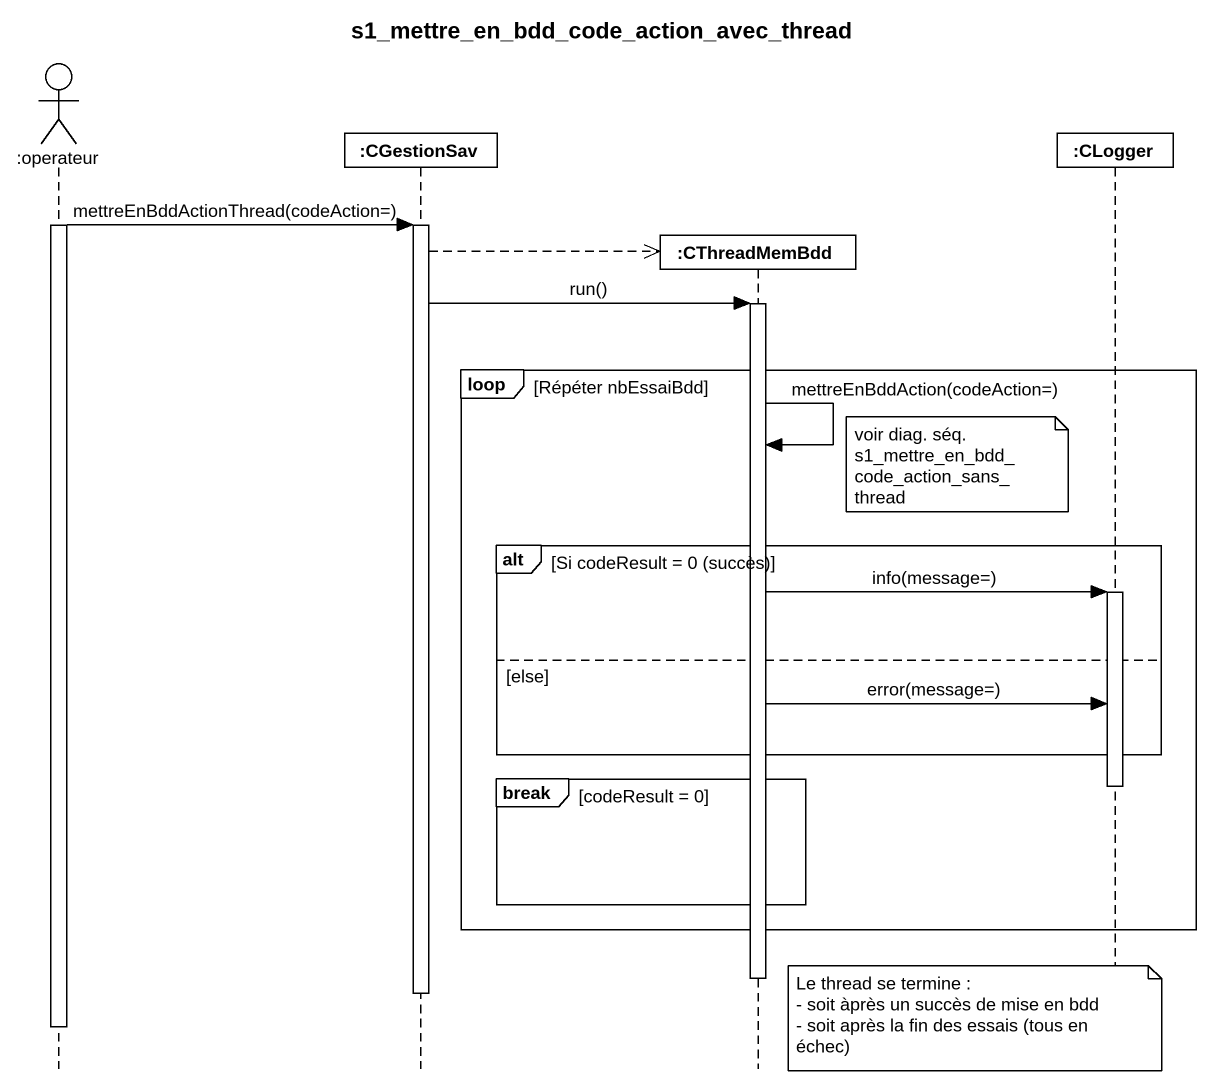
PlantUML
@startuml
title s1_mettre_en_bdd_code_action_avec_thread
hide footbox
actor ":operateur" as operateur
participant ":CGestionSav" as CGestionSav
participant ":CThreadMemBdd" as CThreadMemBdd
participant ":CLogger" as CLogger

activate operateur
operateur -> CGestionSav : mettreEnBddActionThread(codeAction=)
activate CGestionSav
CGestionSav -->> CThreadMemBdd **
CGestionSav -> CThreadMemBdd : run()
activate CThreadMemBdd
loop Répéter nbEssaiBdd
  CThreadMemBdd -> CThreadMemBdd : mettreEnBddAction(codeAction=)
  note left of CLogger : voir diag. séq. s1_mettre_en_bdd_code_action_sans_thread
  alt Si codeResult = 0 (succès)
    CThreadMemBdd -> CLogger : info(message=)
    activate CLogger
  else else
    CThreadMemBdd -> CLogger : error(message=)
  end
  break codeResult = 0
    deactivate CLogger
  end
end
deactivate CThreadMemBdd
deactivate CGestionSav
note over CLogger
  Le thread se termine :
  - soit àprès un succès de mise en bdd
  - soit après la fin des essais (tous en échec)
end note
deactivate operateur
@enduml
